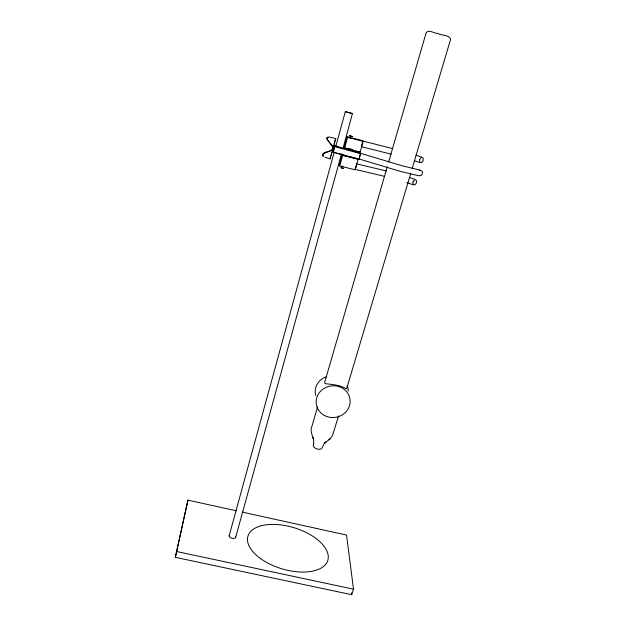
<?xml version="1.0" encoding="UTF-8"?>
<svg xmlns="http://www.w3.org/2000/svg" width="626" height="626" viewBox="0 0 626 626"><rect width="100%" height="100%" fill="white"/><g stroke="black" fill="none" stroke-linecap="round" stroke-linejoin="round"><path stroke-width="0.94" d="M333.095 150.709C333.22 151.938 334.84 145.67 334.034 147.126M332.383 150.514C333.142 150.53 334.699 141.578 332.453 150.107M242.074 512.06L346.538 535.066L353.502 589.16L351.726 594.7L175.335 557.328L187.941 500.135L236.378 510.8M175.335 557.328L187.941 500.135M330.536 156.954L330.192 158.855L335.779 138.581L329.44 137.024M356.28 165.491L355.13 169.161M359.66 156.344L360.028 154.88M333.408 149.231L333.728 148.072M330.927 155.483L331.647 152.846M332.132 151.085L333.572 145.795M334.057 144.027L335.02 140.498M333.4 148.323L332.633 151.14L333.196 152.282L359.019 159.372L360.607 153.714L359.942 152.83L343.995 148.221L344.23 147.36L344.66 148.033L360.177 151.969L363.158 141.382L362.47 140.607L352.493 138.025M333.196 152.282L334.753 146.594L334.167 145.514L336.851 146.249M229.147 535.864L334.229 152.071M335.779 146.414L345.309 111.616L352.415 113.572L343.017 148.409L335.779 146.414L337.406 146.586M235.681 537.28L341.46 154.059M342.25 154.012L339.214 164.99L339.699 165.984L355.169 169.779L358.119 159.294L357.634 158.597M343.768 148.519L347.054 136.624L350.677 137.556M339.699 165.984L342.618 155.42L342.203 154.692L346.741 155.835M344.66 148.033L347.61 137.36L347.054 136.624M359.167 153.135L359.676 151.32L360.177 151.969M317.585 406.806L312.014 425.993C308.829 432.253 315.019 437.871 313.532 444.124L313.649 443.638C311.693 447.293 316.584 449.476 319.534 449.327C323.298 449.382 322.507 444.303 325.207 442.66M387.267 166.735L324.933 381.492L324.604 382.729L325.191 383.597C332.163 384.661 339.793 384.716 345.943 388.707L346.624 388.769L410.734 173.347M388.629 162.048L426.196 32.63C428.685 29.039 434.46 33.616 437.84 33.468C441.338 35.659 449.515 34.68 450.595 39.407L412.127 168.66M338.533 415.946L332.508 435.547L330.309 438.599L325.262 442.613M335.184 139.919L335.763 138.448M361.515 146.461L362.759 141.171M347.211 156.297L343.893 155.389L344.629 155.451M359.989 153.409L360.232 153.73M358.737 158.722L359.019 159.372M329.691 439.162L330.309 438.599M328.885 439.898L329.472 439.366M352.61 113.666L345.309 111.616M328.47 137.274L327.108 137.798L327.022 138.862M419.655 170.217L422.018 171.015L422.573 172.338L421.736 175.131L419.271 175.82M328.314 136.977L326.733 137.861L327.781 140.334M349.034 137.399L352.109 138.283M341.092 154.129L338.995 153.714M418.771 175.757L400.491 171.43L358.8 158.879M420.453 170.17L402.158 165.78L360.388 153.245M176.822 551.569L353.502 589.16M355.075 169.396L384.669 176.399M356.64 163.84L386.25 170.945M349.598 137.517L350.85 137.845M342.618 155.42L358.119 159.294M361.452 146.727L391.133 154.137M348.557 156.297L356.726 158.362M363.033 141.1L392.737 148.605M349.684 148.753L352.407 149.457M347.61 137.36L363.158 141.382M343.173 166.672L341.546 166.18M342.062 167.846C337.484 166.821 345.92 169.497 342.899 168.097M338.251 146.789L339.182 147.032M347.234 149.184C342.547 148.143 351.898 150.85 347.673 149.309M334.753 146.594L360.607 153.714M330.192 158.855L324.847 157.189M337.117 153.198L338.063 153.472M345.442 155.655L346.647 156.03M340.121 147.298L341.014 147.579M415.993 155.185L421.533 157.009M414.357 160.702L419.874 162.541M409.365 177.455L414.842 179.349M406.955 182.628L413.215 184.811M336.217 152.916L334.816 152.408M348.972 148.808L345.928 148.041M342.414 148.08L343.017 148.409M323.274 156.422C318.97 150.749 335.794 152.76 332.289 146.241M323.141 156.062C320.786 150.936 340.763 152.408 330.364 143.511M329.832 143.018L327.101 139.129M328.173 140.748L331.983 145.827M354.919 169.349L355.169 169.779M351.491 592.783L351.726 594.7M315.747 395.515A16.519 15.447 -8.6 0 1 326.717 376.602M347.18 385.608A16.519 15.447 -8.6 0 1 348.197 391.14M355.638 151.891A2.41 2.254 -64.7 0 1 357.211 152.533M235.611 536.803A3.349 1.729 14.5 0 1 232.223 538.313A3.349 1.729 14.5 0 1 229.312 535.441M412.917 182.033L413.121 184.56L414.936 184.873L416.548 182.675L416.353 180.147L414.537 179.826L412.917 182.033M419.608 159.661L419.796 162.251L421.611 162.611L423.231 160.405L423.043 157.83L421.235 157.447L419.608 159.661M352.681 136.609L349.355 135.685L352.681 136.609M325.825 442.105L324.675 443.145L325.825 442.105M313.344 438.529L313.055 437.723L313.305 438.49M260.713 558.689A41.739 21.433 16.9 0 0 327.375 561.561A41.739 21.433 16.9 0 0 275.518 524.463A41.739 21.433 16.9 0 0 260.713 558.689M324.448 415.484A17.027 15.861 -8.7 0 0 350.153 401.54A17.027 15.861 -8.7 0 0 324.847 387.964A17.027 15.861 -8.7 0 0 324.448 415.484"/></g></svg>
